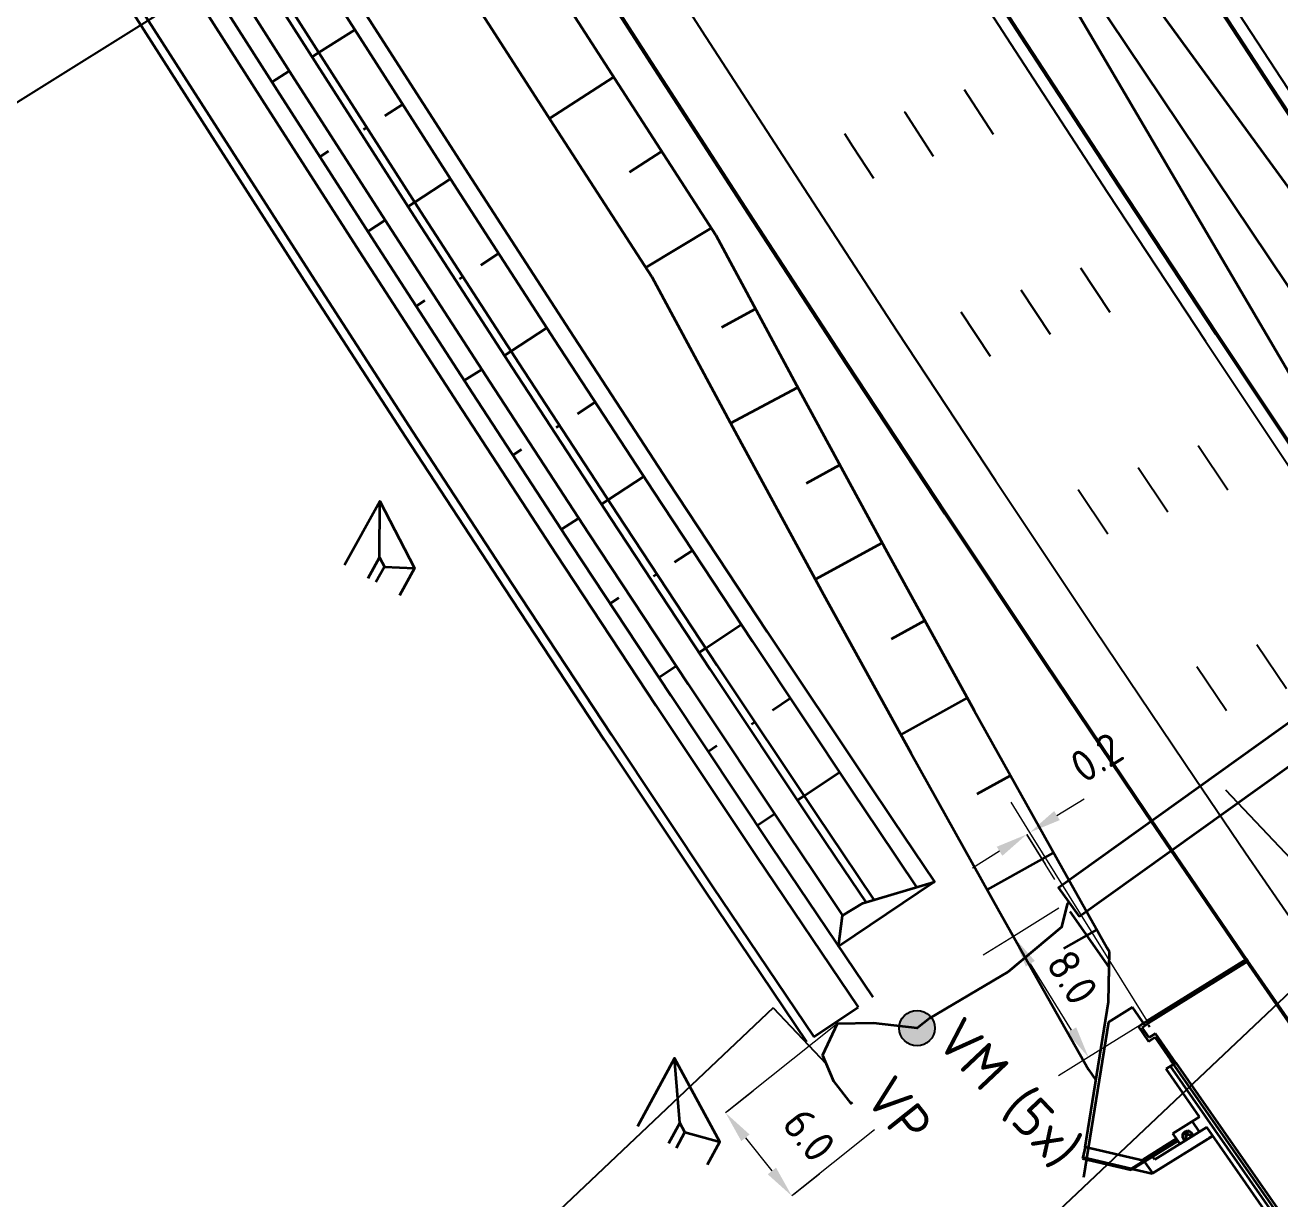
# Model space of a CAD drawing. Header units: metres. Extents: x 134219 to 139178, y 438661 to 444352.
# Drawn here: x 136728 to 136798.7, y 440927.2 to 440993.3 of the extents above; entities that cross this region are included whole.
import ezdxf
from ezdxf.enums import TextEntityAlignment as Align

# ---------------------------------------------------------------- set-up
doc = ezdxf.new("R2010")
doc.units = ezdxf.units.M
doc.linetypes.add('13strp', pattern=[4, 1, -3])
doc.linetypes.add('39strp', pattern=[12, 3, -9])
doc.layers.get('DEFPOINTS').update_dxf_attribs({"color": 193})
for name, color, linetype, lineweight in [('N-WE-KL-ET-T18', 1, 'Continuous', 18), ('N-WE-KL-ET-T25', 7, 'Continuous', 25), ('N-WE-KL-ET_HULPSTUK_MOF-S', 10, 'Continuous', 25), ('N-WE-KL-ET_LS_OV_KABEL-G', 10, 'KL-LS-OV-N', 35), ('N-WE-KL-ET_LS_OV_KABEL-M', 7, 'Continuous', 18), ('N-WE-KL-ET_LS_OV_KAST-G', 10, 'Continuous', 35), ('N-WE-KL-ET_MANTELBUIS-G', 10, 'Continuous', 35), ('N-WE-KL-MONITORING-T18', 1, 'Continuous', 25), ('Utd-geleiderail-nw', 8, 'glm a2ee v014$0$f2m40080', 35), ('Utd-ondergr-nw', 8, '13strp', 35), ('X-XX-AL-AANPIJLING-S', 7, 'Continuous', 25)]:
    doc.layers.add(name, color=color, linetype=linetype, lineweight=lineweight)
doc.layers.add('N-WE-KL-MONITORING-T25', color=2, linetype='Continuous')
doc.layers.add('Utd-weg-nw', color=8, linetype='Continuous')
doc.styles.add('ISO18', font='NLCS-ISO.ttf')
doc.styles.add('ISO25', font='NLCS-ISO.ttf')
doc.styles.add('NLCS-ISO', font='NLCS-ISO.ttf')
doc.styles.add('NLCS_18', font='NLCS-ISO.ttf', dxfattribs={"height": 1.8})
doc.linetypes.add('glm a2ee v014$0$f2m40080', pattern='A,2,-1,[160,RTW.shx,S=0.5,R=0,X=0,Y=0],-1', length=4)
doc.linetypes.add('KL-LS-OV-N', pattern='A,4,-1,[103,NLCS.SHX,S=0.75,R=0,X=0,Y=0],-1,4,-1.5,["0V",Standard,S=1,R=0,X=0,Y=-0.5],-3', length=14.5)
doc.dimstyles.new('NLCS_t18_pijl_Dimension_l3_h1', dxfattribs={"dimtxt": 1.8, "dimasz": 1.8, "dimexe": 2, "dimexo": 2, "dimgap": 0.7, "dimtad": 1, "dimdec": 1, "dimzin": 0, "dimdsep": 46, "dimtxsty": 'NLCS_18', "dimcen": 2.5, "dimdle": 2, "dimclrd": 256, "dimclre": 256, "dimclrt": 256, "dimadec": 1, "dimazin": 0, "dimtfac": 1, "dimtdec": 1, "dimtofl": 0, "dimtmove": 1, "dimatfit": 0, "dimfxl": 0, "dimtolj": 1, "dimtzin": 0, "dimlwd": 18, "dimlwe": 18, "dimarcsym": 0})

# ---------------------------------------------------------------- blocks, each defined once
blk = doc.blocks.new('SKL-ET_OV_KAST_VOEDINGSPUNT-SO')
at = {"layer": 'N-WE-KL-ET-T18', "linetype": 'ByBlock', "style": 'NLCS-ISO', "flags": 1}
for tag, p in [('OMSCHRIJVING_LEGENDA', (0, -8.431)), ('LOCATIE', (0, -12.215)), ('BPS-CODERING', (0, -16)), ('VOEDINGSPUNT', (0, -19.784)), ('GROEPSNUMMER', (0, -23.569)), ('POSITIE_X', (0, -27.353)), ('POSITIE_Y', (0, -31.138)), ('OVERIGE_OPMERKING(EN)_1', (0, -34.922)), ('OVERIGE_OPMERKING(EN)_2', (0, -38.707))]:
    blk.add_attdef(tag, p, '', height=1.8, dxfattribs=at)
at = {"layer": 'N-WE-KL-ET-T25', "linetype": 'ByBlock', "style": 'NLCS-ISO'}
for tag, p in [('KASTNAAM', (0, 5.269)), ('SOORT_KAST', (0, 0))]:
    blk.add_attdef(tag, text='', height=2.5, dxfattribs=at).set_placement(p, align=Align.MIDDLE_CENTER)
blk = doc.blocks.new('SKL-ET_HULP_MOF_VERBINDINGSMOF-SO')
at = {"ltscale": 10}
h = blk.add_hatch(color=256, dxfattribs=at)
edge = h.paths.add_edge_path()
edge.add_arc((0, 0), 1, 0, 360)
blk.add_circle((0, 0), 1)
at = {"layer": 'N-WE-KL-MONITORING-T18', "style": 'ISO18', "flags": 1}
for tag, p in [('OMSCHRIJVING_LEGENDA', (0, -8.431)), ('LOCATIE', (0, -12.215)), ('MASTNUMMER', (0, -16)), ('VAN', (0, -19.784)), ('NAAR', (0, -23.569)), ('VOEDINGSPUNT', (0, -27.353)), ('GROEPSNUMMER', (0, -31.138)), ('OVERIGE_OPMERKING(EN)_1', (0, -34.922)), ('OVERIGE_OPMERKING(EN)_2', (0, -38.707))]:
    blk.add_attdef(tag, p, '', height=1.8, dxfattribs=at)
at = {"layer": 'N-WE-KL-MONITORING-T25', "style": 'ISO25'}
blk.add_attdef('SOORT_MOF', (0, 2.715), '', height=2.25, dxfattribs=at)
blk = doc.blocks.new('*D326')
at = {"layer": 'DEFPOINTS', "color": 0, "transparency": 16777216}
for p in [(136783.731, 440941.955), (136783.731, 440941.955), (136787.96, 440935.157)]:
    blk.add_point(p, dxfattribs=at)
at = {"layer": 'N-WE-KL-ET_LS_OV_KABEL-M', "lineweight": 18, "transparency": 16777216}
for p, q in [((136783.731, 440941.955), (136782.033, 440940.899)), ((136787.96, 440935.157), (136786.262, 440934.101))]:
    blk.add_line(p, q, dxfattribs=at)
at = {"layer": 'N-WE-KL-ET_LS_OV_KABEL-M', "linetype": 'Continuous', "lineweight": 18, "transparency": 16777216}
blk.add_line((136787.009, 440936.686), (136784.682, 440940.427), dxfattribs=at)
at = {"layer": 'N-WE-KL-ET_LS_OV_KABEL-M', "transparency": 16777216}
for points in [[(136784.936, 440940.585), (136784.427, 440940.268), (136783.731, 440941.955)], [(136787.264, 440936.844), (136786.754, 440936.527), (136787.96, 440935.157)]]:
    blk.add_solid(points, dxfattribs=at)
at = {"layer": 'N-WE-KL-ET_LS_OV_KABEL-M', "transparency": 16777216, "insert": (136787.046, 440939.656), "char_height": 1.8, "attachment_point": 5, "rotation": 301.88655, "style": 'NLCS_18'}
blk.add_mtext('\\A1;8.0', dxfattribs=at)
blk = doc.blocks.new('*D343')
at = {"layer": 'DEFPOINTS', "color": 0, "transparency": 16777216}
for p in [(136767.507, 440932.027, 0.802), (136771.241, 440927.345, 0.802), (136771.241, 440927.345)]:
    blk.add_point(p, dxfattribs=at)
at = {"layer": 'N-WE-KL-ET_LS_OV_KABEL-M', "lineweight": 18, "transparency": 16777216}
for p, q in [((136767.619, 440932.116), (136769.07, 440933.274)), ((136771.353, 440927.435), (136772.805, 440928.592))]:
    blk.add_line(p, q, dxfattribs=at)
at = {"layer": 'N-WE-KL-ET_LS_OV_KABEL-M', "linetype": 'Continuous', "lineweight": 18, "transparency": 16777216}
blk.add_line((136768.629, 440930.62), (136770.119, 440928.752), dxfattribs=at)
at = {"layer": 'N-WE-KL-ET_LS_OV_KABEL-M', "transparency": 16777216}
for points in [[(136768.864, 440930.807), (136768.395, 440930.433), (136767.507, 440932.027)], [(136770.353, 440928.939), (136769.884, 440928.565), (136771.241, 440927.345)]]:
    blk.add_solid(points, dxfattribs=at)
at = {"layer": 'N-WE-KL-ET_LS_OV_KABEL-M', "transparency": 16777216, "insert": (136772.22, 440930.783), "char_height": 1.8, "attachment_point": 5, "rotation": 308.57782, "style": 'NLCS_18'}
blk.add_mtext('\\A1;6.0', dxfattribs=at)
blk = doc.blocks.new('*D431')
at = {"layer": 'DEFPOINTS', "color": 0, "transparency": 16777216}
for p in [(136784.477, 440947.711), (136784.477, 440947.711), (136784.654, 440947.821)]:
    blk.add_point(p, dxfattribs=at)
at = {"layer": 'N-WE-KL-ET_LS_OV_KABEL-M', "lineweight": 18, "transparency": 16777216}
for p, q in [((136784.654, 440947.821), (136783.598, 440949.519)), ((136784.477, 440947.711), (136785.534, 440946.013))]:
    blk.add_line(p, q, dxfattribs=at)
at = {"layer": 'N-WE-KL-ET_LS_OV_KABEL-M', "linetype": 'Continuous', "lineweight": 18, "transparency": 16777216}
for p, q in [((136786.182, 440948.772), (136787.711, 440949.723)), ((136782.949, 440946.76), (136781.42, 440945.81))]:
    blk.add_line(p, q, dxfattribs=at)
at = {"layer": 'N-WE-KL-ET_LS_OV_KABEL-M', "transparency": 16777216}
for points in [[(136786.024, 440949.027), (136786.341, 440948.517), (136784.654, 440947.821)], [(136782.79, 440947.015), (136783.107, 440946.506), (136784.477, 440947.711)]]:
    blk.add_solid(points, dxfattribs=at)
at = {"layer": 'N-WE-KL-ET_LS_OV_KABEL-M', "transparency": 16777216, "insert": (136788.415, 440952.046), "char_height": 1.8, "attachment_point": 5, "rotation": 31.88655, "style": 'NLCS_18'}
blk.add_mtext('\\A1;0.2', dxfattribs=at)

msp = doc.modelspace()

# ---------------------------------------------------------------- linework, layer by layer
at = {"layer": 'N-WE-KL-ET_LS_OV_KABEL-G', "flags": 128}
for points, elevation in [([(136550.425, 441377.573), (136563.675, 441356.287), (136574.839, 441338.113), (136576.844, 441335.975), (136578.259, 441332.733), (136608.287, 441284.226), (136610.445, 441281.876), (136611.744, 441278.787), (136643.502, 441227.549), (136645.475, 441225.363), (136646.845, 441222.285), (136675.247, 441176.769), (136677.39, 441173.629), (136679.768, 441170.141), (136681.474, 441166.401), (136711.396, 441118.201), (136713.511, 441115.733), (136715.15, 441112.248), (136746.491, 441061.876), (136748.202, 441059.706), (136749.177, 441057.502), (136754.263, 441050.279), (136759.537, 441041.916), (136763.154, 441036.002), (136764.807, 441032.902), (136781.236, 441005.942), (136782.493, 441004.558), (136783.33, 441002.739), (136787.085, 440996.671), (136804.14, 440971.209), (136806.732, 440967.686), (136811.082, 440961.208), (136810.517, 440960.848)], 1.315), ([(136786.856, 440943.889), (136786.749, 440943.788), (136786.441, 440942.482), (136783.438, 440939.97), (136779.011, 440937.357), (136778.296, 440936.8), (136775.852, 440937.085), (136773.797, 440937.044), (136772.972, 440935.277), (136773.583, 440933.809), (136774.56, 440932.558), (136774.665, 440932.618)], 0.802)]:
    msp.add_lwpolyline(points, dxfattribs=dict(at, elevation=elevation))
at = {"layer": 'N-WE-KL-ET_LS_OV_KABEL-M'}
for points in [[(136786.054, 440945.177), (136784.477, 440947.711)], [(136791.256, 440937.208), (136784.654, 440947.821)], [(136786.294, 440943.55), (136783.731, 440941.955)], [(136791.256, 440937.208), (136787.96, 440935.157)], [(136775.904, 440931.065), (136771.241, 440927.345)]]:
    msp.add_lwpolyline(points, dxfattribs=at)
at = {"layer": 'N-WE-KL-ET_LS_OV_KABEL-M', "elevation": 0.802}
msp.add_lwpolyline([(136773.797, 440937.044), (136767.507, 440932.027)], dxfattribs=at)
at = {"layer": 'N-WE-KL-ET_MANTELBUIS-G', "flags": 128}
msp.add_lwpolyline([(136787.433, 440943.083), (136811.107, 440960.027), (136809.943, 440961.653), (136786.269, 440944.709)], close=True, dxfattribs=at)
at = {"layer": 'Utd-geleiderail-nw', "linetype": 'Continuous', "flags": 128}
for points in [[(136776.157, 441015.739), (136815.671, 440961.643, 0.005867), (136836.194, 440932.219), (136869.794, 440881.088)], [(136782.896, 441001.581), (136808.842, 440957.395, 0.005836), (136829.357, 440927.966)]]:
    msp.add_lwpolyline(points, format="xyb", dxfattribs=at)
at = {"layer": 'Utd-ondergr-nw', "linetype": 'Continuous'}
for p, q in [((136776.09, 440947.985), (136778.275, 440944.742)), ((136776.09, 440947.985), (136778.275, 440944.742)), ((136776.92, 440948.543), (136779.279, 440945.041)), ((136776.92, 440948.543), (136779.279, 440945.041)), ((136774.097, 440946.647), (136775.865, 440944.024)), ((136774.097, 440946.647), (136775.865, 440944.024)), ((136773.724, 440946.396), (136775.413, 440943.889)), ((136773.724, 440946.396), (136775.413, 440943.889)), ((136772.479, 440945.559), (136774.102, 440943.151)), ((136772.479, 440945.559), (136774.102, 440943.151)), ((136776.46, 440943.141), (136776.457, 440943.145)), ((136789.119, 440940.237), (136786.927, 440943.377)), ((136776.086, 440942.89), (136776.084, 440942.894)), ((136789.086, 440938.276), (136789.134, 440941.089)), ((136789.086, 440938.276), (136789.119, 440940.237)), ((136791.256, 440937.208), (136796.853, 440940.69)), ((136796.938, 440940.567), (136791.326, 440937.076)), ((136796.853, 440940.69), (136796.938, 440940.567)), ((136787.767, 440930.098), (136789.086, 440938.276)), ((136772.489, 440936.303), (136774.972, 440937.986)), ((136790.441, 440937.979), (136789.077, 440937.13)), ((136791.155, 440936.955), (136790.441, 440937.979)), ((136789.077, 440937.13), (136787.68, 440928.391)), ((136790.916, 440936.97), (136790.774, 440936.872)), ((136790.774, 440936.872), (136791.347, 440936.052)), ((136791.119, 440937.112), (136790.916, 440936.97)), ((136790.983, 440936.835), (136791.328, 440937.075)), ((136791.384, 440936.261), (136790.983, 440936.835)), ((136791.242, 440937.198), (136791.119, 440937.112)), ((136791.328, 440937.075), (136791.242, 440937.198)), ((136791.326, 440937.076), (136791.256, 440937.208)), ((136791.413, 440936.953), (136791.316, 440936.893)), ((136791.42, 440936.943), (136791.331, 440936.888)), ((136791.347, 440936.052), (136791.691, 440936.292)), ((136791.728, 440936.501), (136791.384, 440936.261)), ((136791.691, 440936.292), (136792.755, 440934.769)), ((136792.882, 440934.848), (136791.728, 440936.501)), ((136792.329, 440934.505), (136792.881, 440934.849)), ((136794.22, 440931.795), (136792.329, 440934.505)), ((136801.172, 440922.694), (136792.573, 440935.011)), ((136800.832, 440922.836), (136792.577, 440934.66)), ((136792.881, 440934.849), (136801.136, 440923.025)), ((136792.72, 440930.862), (136794.22, 440931.796)), ((136794.622, 440931.221), (136791.688, 440929.396)), ((136794.621, 440931.222), (136793.121, 440930.287)), ((136793.266, 440930.85), (136793.391, 440930.963)), ((136793.266, 440930.85), (136793.392, 440930.962)), ((136793.391, 440930.963), (136793.548, 440931.026)), ((136793.548, 440931.026), (136793.392, 440930.456)), ((136793.392, 440930.456), (136793.548, 440931.025)), ((136793.392, 440930.962), (136793.548, 440931.025)), ((136793.548, 440931.026), (136793.749, 440930.914)), ((136793.548, 440931.025), (136793.749, 440930.914)), ((136793.795, 440931.532), (136794.195, 440930.958)), ((136798.29, 440925.967), (136794.62, 440931.223)), ((136792.972, 440930.502, 0), (136790.361, 440928.878, 0)), ((136790.372, 440928.814, 0), (136793.006, 440930.452, 0)), ((136792.921, 440930.575), (136791.032, 440929.4)), ((136791.546, 440928.602), (136794.946, 440930.716)), ((136794.663, 440930.54), (136791.576, 440928.621)), ((136793.121, 440930.287), (136792.72, 440930.862)), ((136793.266, 440930.85), (136793.864, 440930.75)), ((136793.864, 440930.75), (136793.266, 440930.85)), ((136793.277, 440930.621), (136793.266, 440930.85)), ((136793.277, 440930.62), (136793.266, 440930.85)), ((136793.392, 440930.456), (136793.277, 440930.621)), ((136793.392, 440930.456), (136793.277, 440930.62)), ((136793.749, 440930.914), (136793.864, 440930.75)), ((136793.749, 440930.914), (136793.864, 440930.75)), ((136794.946, 440930.716), (136794.748, 440930.593)), ((136787.767, 440930.098), (136787.631, 440929.514)), ((136791.083, 440929.327), (136787.767, 440930.098)), ((136791.688, 440929.396), (136791.487, 440929.683)), ((136787.631, 440929.514, 0), (136787.617, 440929.456, 0)), ((136787.617, 440929.456, 0), (136790.372, 440928.814, 0)), ((136787.631, 440929.514), (136791.546, 440928.602)), ((136790.361, 440928.878, 0), (136787.631, 440929.514, 0)), ((136790.977, 440929.366), (136790.972, 440929.353)), ((136791.576, 440928.621), (136791.032, 440929.4))]:
    msp.add_line(p, q, dxfattribs=at)
at = {"layer": 'Utd-ondergr-nw', "color": 1, "linetype": 'Continuous'}
msp.add_line((136794.171, 440930.234), (136793.699, 440929.941), dxfattribs=at)
at = {"layer": 'Utd-ondergr-nw', "linetype": 'Continuous', "flags": 128}
for points in [[(136683.879, 441095.302), (136689.154, 441086.806), (136694.429, 441078.311), (136699.703, 441069.815), (136704.153, 441062.649), (136704.978, 441061.319), (136710.259, 441052.816), (136715.551, 441044.304), (136720.858, 441035.784), (136726.184, 441027.259), (136731.531, 441018.73), (136736.903, 441010.2), (136742.303, 441001.672), (136747.736, 440993.148), (136753.204, 440984.629), (136758.711, 440976.118), (136764.261, 440967.618), (136769.856, 440959.131), (136775.5, 440950.659), (136776.92, 440948.543)], [(136683.029, 441094.774), (136688.304, 441086.279), (136693.579, 441077.783), (136698.854, 441069.288), (136703.303, 441062.121), (136704.129, 441060.792), (136709.41, 441052.289), (136714.702, 441043.776), (136720.01, 441035.255), (136725.336, 441026.728), (136730.684, 441018.198), (136736.057, 441009.667), (136741.459, 441001.136), (136746.894, 440992.609), (136752.364, 440984.087), (136757.873, 440975.573), (136763.424, 440967.069), (136769.022, 440958.578), (136774.669, 440950.102), (136776.09, 440947.985)], [(136720.196, 441094.31), (136725.471, 441085.814), (136729.92, 441078.648), (136730.746, 441077.319), (136736.022, 441068.822), (136741.304, 441060.327), (136746.594, 441051.834), (136751.895, 441043.346), (136757.212, 441034.866), (136762.548, 441026.394), (136767.905, 441017.934), (136773.288, 441009.488), (136778.7, 441001.057), (136784.143, 440992.645), (136789.622, 440984.253), (136795.139, 440975.884), (136800.698, 440967.54), (136806.302, 440959.224), (136809.122, 440955.077), (136811.954, 440950.938), (136817.657, 440942.685), (136820.588, 440938.487), (136823.415, 440934.467), (136829.227, 440926.287)], [(136720.255, 441094.347), (136725.53, 441085.851), (136729.98, 441078.685), (136730.805, 441077.355), (136736.082, 441068.859), (136741.363, 441060.364), (136746.653, 441051.871), (136751.955, 441043.383), (136757.272, 441034.903), (136762.607, 441026.432), (136767.964, 441017.972), (136773.347, 441009.526), (136778.758, 441001.095), (136784.202, 440992.683), (136789.68, 440984.292), (136795.197, 440975.923), (136800.756, 440967.579), (136806.36, 440959.263), (136809.179, 440955.116), (136812.011, 440950.978), (136817.715, 440942.725), (136820.645, 440938.528), (136823.472, 440934.507), (136829.284, 440926.328)], [(136680.608, 441093.271), (136685.883, 441084.776), (136691.158, 441076.28), (136696.433, 441067.784), (136700.882, 441060.618), (136701.708, 441059.289), (136706.989, 441050.785), (136712.282, 441042.27), (136717.592, 441033.747), (136722.92, 441025.216), (136728.271, 441016.682), (136733.647, 441008.145), (136739.054, 440999.608), (136744.493, 440991.073), (136749.968, 440982.543), (136755.483, 440974.02), (136761.041, 440965.506), (136766.646, 440957.004), (136772.301, 440948.516), (136773.724, 440946.396)], [(136680.99, 441093.508), (136686.265, 441085.013), (136691.54, 441076.517), (136696.815, 441068.022), (136701.264, 441060.856), (136702.09, 441059.526), (136707.371, 441051.022), (136712.665, 441042.508), (136717.973, 441033.985), (136723.301, 441025.455), (136728.652, 441016.921), (136734.028, 441008.385), (136739.433, 440999.849), (136744.872, 440991.316), (136750.346, 440982.787), (136755.86, 440974.265), (136761.418, 440965.753), (136767.021, 440957.253), (136772.675, 440948.767), (136774.097, 440946.647)], [(136699.357, 441093.142), (136704.632, 441084.646), (136709.907, 441076.15), (136714.356, 441068.984), (136715.182, 441067.655), (136720.461, 441059.154), (136725.749, 441050.649), (136731.049, 441042.139), (136736.365, 441033.629), (136741.7, 441025.119), (136747.058, 441016.613), (136752.441, 441008.112), (136757.854, 440999.618), (136763.3, 440991.134), (136768.782, 440982.662), (136774.303, 440974.205), (136779.867, 440965.765), (136785.478, 440957.344), (136791.137, 440948.944), (136793.987, 440944.754), (136796.85, 440940.57), (136802.619, 440932.222), (136805.584, 440927.974), (136808.446, 440923.905)], [(136699.416, 441093.179), (136704.691, 441084.683), (136709.966, 441076.187), (136714.416, 441069.021), (136715.241, 441067.692), (136720.52, 441059.191), (136725.808, 441050.686), (136731.108, 441042.176), (136736.424, 441033.666), (136741.759, 441025.157), (136747.117, 441016.65), (136752.5, 441008.149), (136757.913, 440999.656), (136763.359, 440991.172), (136768.84, 440982.7), (136774.362, 440974.243), (136779.926, 440965.803), (136785.536, 440957.383), (136791.195, 440948.984), (136794.045, 440944.793), (136796.908, 440940.609), (136802.676, 440932.262), (136805.642, 440928.015), (136808.503, 440923.945)], [(136679.334, 441092.48), (136684.608, 441083.984), (136689.883, 441075.489), (136695.158, 441066.993), (136699.608, 441059.827), (136700.433, 441058.497), (136705.715, 441049.993), (136711.009, 441041.478), (136716.319, 441032.953), (136721.648, 441024.421), (136727.001, 441015.884), (136732.379, 441007.344), (136737.787, 440998.804), (136743.229, 440990.265), (136748.707, 440981.731), (136754.225, 440973.203), (136759.787, 440964.683), (136765.396, 440956.176), (136771.055, 440947.681), (136772.479, 440945.559)], [(136678.34, 441091.863), (136683.615, 441083.367), (136688.889, 441074.872), (136694.164, 441066.376), (136698.614, 441059.21), (136699.439, 441057.88), (136704.721, 441049.376), (136710.016, 441040.86), (136715.326, 441032.334), (136720.656, 441023.8), (136726.01, 441015.261), (136731.39, 441006.719), (136736.8, 440998.176), (136742.243, 440989.635), (136747.724, 440981.097), (136753.244, 440972.565), (136758.809, 440964.042), (136764.421, 440955.529), (136770.083, 440947.03), (136775.799, 440938.547)], [(136697.505, 441091.992), (136702.78, 441083.496), (136708.055, 441075.001), (136712.504, 441067.834), (136713.33, 441066.505), (136718.609, 441058.004), (136723.898, 441049.497), (136729.199, 441040.986), (136734.517, 441032.473), (136739.854, 441023.96), (136745.214, 441015.449), (136750.601, 441006.943), (136756.018, 440998.443), (136761.467, 440989.953), (136766.954, 440981.474), (136771.761, 440972.538), (136776.616, 440963.61), (136781.523, 440954.694), (136786.486, 440945.791), (136788.989, 440941.344), (136789.134, 440941.089)], [(136677.49, 441091.335), (136682.765, 441082.84), (136688.04, 441074.344), (136693.315, 441065.848), (136697.764, 441058.682), (136698.59, 441057.353), (136703.872, 441048.848), (136709.166, 441040.331), (136714.478, 441031.804), (136719.809, 441023.27), (136725.163, 441014.729), (136730.544, 441006.185), (136735.956, 440997.64), (136741.401, 440989.096), (136746.883, 440980.555), (136752.406, 440972.02), (136757.973, 440963.493), (136763.587, 440954.977), (136769.252, 440946.474), (136774.972, 440937.986)], [(136734.162, 441091.21), (136738.611, 441084.044), (136739.437, 441082.715), (136744.712, 441074.221), (136749.99, 441065.731), (136755.274, 441057.248), (136760.568, 441048.773), (136765.875, 441040.308), (136771.198, 441031.856), (136776.541, 441023.419), (136781.907, 441014.999), (136787.299, 441006.599), (136792.721, 440998.219), (136798.176, 440989.864), (136803.667, 440981.535), (136809.197, 440973.234), (136814.769, 440964.964), (136820.388, 440956.728), (136826.055, 440948.527), (136828.966, 440944.358), (136831.773, 440940.365), (136837.546, 440932.241)], [(136734.221, 441091.247), (136738.671, 441084.081), (136739.496, 441082.752), (136744.771, 441074.258), (136750.049, 441065.768), (136755.333, 441057.285), (136760.627, 441048.81), (136765.934, 441040.345), (136771.257, 441031.894), (136776.6, 441023.457), (136781.966, 441015.037), (136787.358, 441006.637), (136792.779, 440998.258), (136798.234, 440989.902), (136803.725, 440981.573), (136809.255, 440973.273), (136814.827, 440965.003), (136820.445, 440956.767), (136826.112, 440948.567), (136829.023, 440944.398), (136831.831, 440940.405), (136837.603, 440932.282)], [(136674.517, 441089.489), (136679.792, 441080.993), (136685.066, 441072.498), (136690.341, 441064.002), (136694.791, 441056.836), (136695.616, 441055.506), (136700.899, 441047.001), (136706.195, 441038.482), (136711.508, 441029.952), (136716.842, 441021.413), (136722.2, 441012.867), (136727.585, 441004.317), (136733.001, 440995.764), (136738.452, 440987.211), (136743.941, 440978.66), (136749.471, 440970.113), (136755.046, 440961.574), (136760.669, 440953.044), (136766.344, 440944.526), (136772.075, 440936.022)], [(136674.941, 441089.753), (136680.216, 441081.257), (136685.491, 441072.762), (136690.766, 441064.266), (136695.216, 441057.1), (136696.041, 441055.77), (136701.323, 441047.265), (136706.619, 441038.746), (136711.932, 441030.217), (136717.266, 441021.678), (136722.623, 441013.133), (136728.008, 441004.584), (136733.423, 440996.032), (136738.873, 440987.48), (136744.361, 440978.93), (136749.89, 440970.386), (136755.464, 440961.848), (136761.086, 440953.32), (136766.76, 440944.804), (136772.489, 440936.303)], [(136693.852, 441089.723), (136699.127, 441081.228), (136704.402, 441072.732), (136708.851, 441065.566), (136709.677, 441064.237), (136714.957, 441055.735), (136720.247, 441047.225), (136725.551, 441038.71), (136730.872, 441030.192), (136736.213, 441021.672), (136741.579, 441013.153), (136746.971, 441004.637), (136752.395, 440996.127), (136757.853, 440987.624), (136763.348, 440979.131), (136768.166, 440970.179), (136773.032, 440961.235), (136777.951, 440952.301), (136782.926, 440943.378), (136785.437, 440938.921), (136787.963, 440934.469)], [(136744.594, 440991.752), (136746.616, 440993.045)], [(136744.215, 440991.51), (136744.594, 440991.752)], [(136742.937, 440990.723), (136741.951, 440990.093)], [(136757.582, 440988.047), (136761.196, 440990.375)], [(136748.303, 440988.191), (136749.313, 440988.839)], [(136747.104, 440987.422), (136747.293, 440987.543)], [(136745.144, 440986.199), (136744.652, 440985.883)], [(136762.099, 440985.019), (136763.902, 440986.191)], [(136749.994, 440983.336), (136752.012, 440984.635)], [(136749.616, 440983.092), (136749.994, 440983.336)], [(136748.337, 440982.307), (136747.354, 440981.673)], [(136763.012, 440979.651), (136766.699, 440981.868)], [(136753.716, 440979.788), (136754.724, 440980.44)], [(136752.519, 440979.014), (136752.708, 440979.137)], [(136750.56, 440977.79), (136750.069, 440977.472)], [(136767.308, 440976.294), (136769.191, 440977.315)], [(136755.425, 440974.939), (136757.437, 440976.246)], [(136755.047, 440974.694), (136755.425, 440974.939)], [(136753.768, 440973.91), (136752.787, 440973.273)], [(136767.794, 440970.871), (136771.568, 440972.897)], [(136759.16, 440971.406), (136760.165, 440972.061)], [(136757.967, 440970.627), (136758.155, 440970.75)], [(136756.008, 440969.402), (136755.518, 440969.082)], [(136772.062, 440967.5), (136773.945, 440968.523)], [(136760.889, 440966.563), (136762.896, 440967.879)], [(136760.512, 440966.317), (136760.889, 440966.563)], [(136759.232, 440965.535), (136758.253, 440964.893)], [(136764.639, 440963.047), (136765.641, 440963.707)], [(136772.57, 440962.085), (136776.328, 440964.14)], [(136763.449, 440962.263), (136763.637, 440962.387)], [(136761.491, 440961.036), (136761.003, 440960.714)], [(136766.389, 440958.212), (136768.39, 440959.537)], [(136776.854, 440958.735), (136778.731, 440959.767)], [(136766.014, 440957.964), (136766.389, 440958.212)], [(136764.732, 440957.183), (136763.756, 440956.537)], [(136770.156, 440954.713), (136771.155, 440955.377)], [(136777.388, 440953.322), (136781.137, 440955.396)], [(136768.969, 440953.923), (136769.157, 440954.048)], [(136767.012, 440952.695), (136766.525, 440952.371)], [(136771.929, 440949.887), (136773.924, 440951.221)], [(136781.69, 440949.995), (136783.562, 440951.037)], [(136771.555, 440949.637), (136771.929, 440949.887)], [(136770.271, 440948.858), (136769.299, 440948.207)], [(136782.253, 440944.586), (136785.99, 440946.68)], [(136786.568, 440941.279), (136788.434, 440942.331)], [(136787.963, 440934.469), (136788.376, 440933.871)]]:
    msp.add_lwpolyline(points, dxfattribs=at)
at = {"layer": 'Utd-ondergr-nw', "linetype": 'Continuous'}
for points in [[(136746.036, 440962.891), (136748.022, 440966.479), (136749.985, 440962.707), (136749.136, 440961.174)], [(136748.011, 440963.319), (136748.022, 440966.479)], [(136747.366, 440962.154), (136748.011, 440963.319), (136748.288, 440962.787), (136747.804, 440961.912)], [(136748.288, 440962.787), (136749.985, 440962.707)], [(136766.486, 440929.11), (136767.181, 440930.388), (136764.639, 440935.097), (136762.547, 440931.253)], [(136764.93, 440931.466), (136764.639, 440935.097)], [(136764.736, 440930.062), (136765.214, 440930.941), (136764.93, 440931.466), (136764.297, 440930.301)], [(136765.214, 440930.941), (136767.181, 440930.388)]]:
    msp.add_lwpolyline(points, dxfattribs=at)
at = {"layer": 'Utd-ondergr-nw', "linetype": 'Continuous', "flags": 128}
msp.add_lwpolyline([(136773.877, 440941.401), (136774.098, 440943.149), (136775.252, 440943.841), (136779.279, 440945.041)], close=True, dxfattribs=at)
msp.add_lwpolyline([(136773.877, 440941.401), (136774.098, 440943.149), (136775.252, 440943.841), (136779.279, 440945.041)], close=True, dxfattribs=at)
at = {"layer": 'Utd-weg-nw', "linetype": '39strp', "flags": 128}
for points in [[(136109.368, 442069.932), (136109.925, 442069.034), (136115.2, 442060.539), (136120.475, 442052.043), (136125.75, 442043.548), (136131.025, 442035.052), (136136.3, 442026.556), (136141.575, 442018.061), (136146.85, 442009.565), (136152.125, 442001.07), (136157.399, 441992.574), (136162.674, 441984.078), (136167.949, 441975.583), (136173.224, 441967.087), (136178.499, 441958.592), (136183.774, 441950.096), (136189.049, 441941.601), (136194.324, 441933.105), (136199.599, 441924.609), (136204.874, 441916.114), (136210.149, 441907.618), (136215.424, 441899.123), (136220.699, 441890.627), (136225.974, 441882.131), (136231.249, 441873.636), (136236.524, 441865.14), (136241.798, 441856.645), (136247.073, 441848.149), (136252.348, 441839.653), (136257.623, 441831.158), (136262.898, 441822.662), (136268.173, 441814.167), (136273.448, 441805.671), (136278.723, 441797.176), (136283.998, 441788.68), (136289.273, 441780.184), (136294.548, 441771.689), (136299.823, 441763.193), (136305.098, 441754.698), (136310.373, 441746.202), (136315.648, 441737.706), (136320.922, 441729.211), (136326.197, 441720.715), (136331.472, 441712.22), (136336.747, 441703.724), (136342.022, 441695.228), (136347.297, 441686.733), (136352.572, 441678.237), (136357.847, 441669.742), (136363.122, 441661.246), (136368.397, 441652.75), (136373.672, 441644.255), (136378.947, 441635.759), (136384.222, 441627.264), (136389.497, 441618.768), (136394.772, 441610.273), (136400.046, 441601.777), (136405.321, 441593.281), (136410.596, 441584.786), (136415.871, 441576.29), (136421.146, 441567.795), (136426.421, 441559.299), (136431.696, 441550.803), (136436.971, 441542.308), (136442.246, 441533.812), (136447.521, 441525.317), (136452.796, 441516.821), (136458.071, 441508.325), (136463.346, 441499.83), (136468.621, 441491.334), (136473.896, 441482.839), (136479.171, 441474.343), (136484.445, 441465.847), (136489.72, 441457.352), (136494.995, 441448.856), (136500.27, 441440.361), (136505.545, 441431.865), (136510.82, 441423.37), (136516.095, 441414.874), (136521.37, 441406.378), (136526.645, 441397.883), (136531.92, 441389.387), (136537.195, 441380.892), (136542.47, 441372.396), (136547.745, 441363.9), (136553.02, 441355.405), (136558.295, 441346.909), (136563.569, 441338.414), (136568.844, 441329.918), (136574.119, 441321.422), (136579.394, 441312.927), (136584.669, 441304.431), (136589.944, 441295.936), (136595.219, 441287.44), (136600.494, 441278.944), (136605.769, 441270.449), (136611.044, 441261.953), (136616.319, 441253.458), (136621.594, 441244.962), (136626.869, 441236.467), (136632.144, 441227.971), (136637.419, 441219.475), (136642.694, 441210.98), (136647.968, 441202.484), (136653.243, 441193.989), (136658.518, 441185.493), (136663.793, 441176.997), (136669.068, 441168.502), (136674.343, 441160.006), (136679.618, 441151.511), (136684.893, 441143.015), (136690.168, 441134.519), (136695.443, 441126.024), (136700.718, 441117.528), (136705.993, 441109.033), (136711.268, 441100.537), (136716.543, 441092.041), (136721.818, 441083.546), (136726.267, 441076.38), (136727.093, 441075.05), (136732.37, 441066.553), (136737.653, 441058.055), (136742.945, 441049.559), (136748.25, 441041.066), (136753.571, 441032.578), (136758.912, 441024.098), (136764.276, 441015.629), (136769.666, 441007.171), (136775.085, 440998.728), (136780.537, 440990.302), (136786.026, 440981.895), (136791.554, 440973.509), (136797.125, 440965.147), (136802.742, 440956.811), (136805.569, 440952.654), (136808.409, 440948.504), (136814.127, 440940.229), (136817.066, 440936.02), (136819.901, 440931.988), (136825.73, 440923.785), (136831.614, 440915.621), (136837.552, 440907.497), (136843.543, 440899.412), (136849.589, 440891.367), (136855.688, 440883.363), (136861.84, 440875.4), (136868.045, 440867.478), (136874.303, 440859.598), (136880.614, 440851.759), (136886.976, 440843.963), (136893.39, 440836.209), (136899.856, 440828.498), (136906.373, 440820.831), (136912.941, 440813.207), (136919.56, 440805.627), (136926.229, 440798.091), (136932.948, 440790.6), (136939.717, 440783.154), (136941.326, 440781.399), (136946.535, 440775.754), (136953.397, 440768.4), (136960.3, 440761.089), (136967.241, 440753.82), (136974.217, 440746.59), (136981.224, 440739.396), (136988.26, 440732.235), (136995.322, 440725.104), (137002.407, 440718.002), (137009.511, 440710.924), (137016.632, 440703.869), (137023.767, 440696.834), (137030.913, 440689.815), (137038.068, 440682.81), (137045.227, 440675.815), (137046.66, 440674.418), (137052.39, 440668.829), (137058.859, 440662.524), (137059.552, 440661.848), (137066.714, 440654.869), (137073.875, 440647.889), (137081.037, 440640.91), (137088.198, 440633.93), (137095.359, 440626.951), (137100.373, 440622.065), (137102.521, 440619.971), (137109.682, 440612.992), (137116.844, 440606.012), (137124.005, 440599.033), (137131.167, 440592.053), (137138.328, 440585.074), (137145.49, 440578.094), (137152.651, 440571.115), (137159.813, 440564.135), (137166.974, 440557.156), (137174.136, 440550.177), (137181.297, 440543.197), (137188.459, 440536.218), (137195.62, 440529.238), (137202.782, 440522.259), (137209.943, 440515.279), (137217.105, 440508.3), (137224.266, 440501.32), (137231.428, 440494.341), (137238.589, 440487.361), (137245.751, 440480.382), (137252.912, 440473.402), (137260.074, 440466.423), (137267.235, 440459.443), (137274.396, 440452.464), (137281.558, 440445.484), (137288.719, 440438.505), (137295.881, 440431.525), (137303.042, 440424.546), (137310.204, 440417.566), (137317.365, 440410.587), (137324.527, 440403.607), (137331.688, 440396.628), (137338.85, 440389.648), (137340.475, 440388.064), (137346.011, 440382.669), (137353.173, 440375.689), (137360.334, 440368.71), (137367.496, 440361.73), (137374.657, 440354.751), (137381.819, 440347.771), (137388.98, 440340.792), (137396.142, 440333.812), (137403.303, 440326.833), (137410.465, 440319.854), (137417.626, 440312.874), (137424.788, 440305.895), (137431.949, 440298.915), (137439.111, 440291.936), (137446.272, 440284.956), (137453.433, 440277.977), (137460.595, 440270.997), (137467.756, 440264.018), (137474.918, 440257.038), (137482.079, 440250.059), (137489.241, 440243.079), (137496.402, 440236.1), (137503.564, 440229.12), (137510.725, 440222.141), (137517.887, 440215.161), (137525.048, 440208.182), (137532.21, 440201.202), (137539.371, 440194.223), (137546.533, 440187.243), (137550.758, 440183.125), (137553.694, 440180.264), (137560.856, 440173.284), (137568.017, 440166.305), (137575.179, 440159.325), (137582.34, 440152.346), (137589.502, 440145.366), (137596.663, 440138.387), (137603.825, 440131.407), (137610.986, 440124.428), (137618.148, 440117.448), (137625.309, 440110.469), (137632.47, 440103.49), (137639.632, 440096.51), (137646.793, 440089.531), (137653.955, 440082.551), (137661.116, 440075.572), (137668.278, 440068.592), (137675.439, 440061.613), (137682.601, 440054.633), (137689.762, 440047.654), (137696.924, 440040.674), (137697.497, 440040.116), (137704.085, 440033.695), (137711.247, 440026.715), (137718.408, 440019.736), (137725.57, 440012.756), (137732.731, 440005.777), (137739.893, 439998.797), (137747.054, 439991.818), (137754.216, 439984.838), (137761.377, 439977.859), (137768.539, 439970.879), (137775.7, 439963.9), (137782.862, 439956.92), (137790.023, 439949.941), (137797.185, 439942.961), (137804.346, 439935.982), (137811.507, 439929.002), (137818.669, 439922.023), (137825.83, 439915.043), (137832.992, 439908.064), (137840.153, 439901.084), (137847.315, 439894.105), (137854.476, 439887.125), (137861.638, 439880.146), (137868.799, 439873.167), (137875.961, 439866.187)], [(136106.01, 442068.704), (136106.952, 442067.188), (136112.227, 442058.693), (136117.501, 442050.197), (136122.776, 442041.701), (136128.051, 442033.206), (136133.326, 442024.71), (136138.601, 442016.215), (136143.876, 442007.719), (136149.151, 441999.223), (136154.426, 441990.728), (136159.701, 441982.232), (136164.976, 441973.737), (136170.251, 441965.241), (136175.526, 441956.745), (136180.801, 441948.25), (136186.076, 441939.754), (136191.351, 441931.259), (136196.625, 441922.763), (136201.9, 441914.268), (136207.175, 441905.772), (136212.45, 441897.276), (136217.725, 441888.781), (136223, 441880.285), (136228.275, 441871.79), (136233.55, 441863.294), (136238.825, 441854.798), (136244.1, 441846.303), (136249.375, 441837.807), (136254.65, 441829.312), (136259.925, 441820.816), (136265.2, 441812.32), (136270.475, 441803.825), (136275.75, 441795.329), (136281.024, 441786.834), (136286.299, 441778.338), (136291.574, 441769.843), (136296.849, 441761.347), (136302.124, 441752.851), (136307.399, 441744.356), (136312.674, 441735.86), (136317.949, 441727.365), (136323.224, 441718.869), (136328.499, 441710.373), (136333.774, 441701.878), (136339.049, 441693.382), (136344.324, 441684.887), (136349.599, 441676.391), (136354.874, 441667.895), (136360.148, 441659.4), (136365.423, 441650.904), (136370.698, 441642.409), (136375.973, 441633.913), (136381.248, 441625.417), (136386.523, 441616.922), (136391.798, 441608.426), (136397.073, 441599.931), (136402.348, 441591.435), (136407.623, 441582.94), (136412.898, 441574.444), (136418.173, 441565.948), (136423.448, 441557.453), (136428.723, 441548.957), (136433.998, 441540.462), (136439.273, 441531.966), (136444.547, 441523.47), (136449.822, 441514.975), (136455.097, 441506.479), (136460.372, 441497.984), (136465.647, 441489.488), (136470.922, 441480.992), (136476.197, 441472.497), (136481.472, 441464.001), (136486.747, 441455.506), (136492.022, 441447.01), (136497.297, 441438.514), (136502.572, 441430.019), (136507.847, 441421.523), (136513.122, 441413.028), (136518.397, 441404.532), (136523.671, 441396.037), (136528.946, 441387.541), (136534.221, 441379.045), (136539.496, 441370.55), (136544.771, 441362.054), (136550.046, 441353.559), (136555.321, 441345.063), (136560.596, 441336.567), (136565.871, 441328.072), (136571.146, 441319.576), (136576.421, 441311.081), (136581.696, 441302.585), (136586.971, 441294.089), (136592.246, 441285.594), (136597.521, 441277.098), (136602.796, 441268.603), (136608.07, 441260.107), (136613.345, 441251.611), (136618.62, 441243.116), (136623.895, 441234.62), (136629.17, 441226.125), (136634.445, 441217.629), (136639.72, 441209.134), (136644.995, 441200.638), (136650.27, 441192.142), (136655.545, 441183.647), (136660.82, 441175.151), (136666.095, 441166.656), (136671.37, 441158.16), (136676.645, 441149.664), (136681.92, 441141.169), (136687.194, 441132.673), (136692.469, 441124.178), (136697.744, 441115.682), (136703.019, 441107.186), (136708.294, 441098.691), (136713.569, 441090.195), (136718.844, 441081.7), (136723.294, 441074.533), (136724.119, 441073.204), (136729.397, 441064.706), (136734.681, 441056.206), (136739.975, 441047.706), (136745.283, 441039.209), (136750.608, 441030.716), (136755.953, 441022.23), (136761.321, 441013.752), (136766.717, 441005.286), (136772.143, 440996.832), (136777.603, 440988.395), (136783.1, 440979.975), (136788.637, 440971.576), (136794.218, 440963.199), (136799.845, 440954.847), (136802.678, 440950.682), (136805.523, 440946.524), (136811.254, 440938.23), (136814.2, 440934.011), (136817.042, 440929.97), (136822.884, 440921.748), (136828.781, 440913.565), (136834.733, 440905.422), (136840.738, 440897.319), (136846.798, 440889.255), (136852.911, 440881.233), (136859.078, 440873.251), (136865.297, 440865.311), (136871.57, 440857.412), (136877.895, 440849.555), (136884.272, 440841.741), (136890.701, 440833.969), (136897.182, 440826.24), (136903.714, 440818.555), (136910.297, 440810.913), (136916.931, 440803.316), (136923.616, 440795.763), (136930.351, 440788.254), (136937.135, 440780.791), (136938.747, 440779.032), (136943.969, 440773.374), (136950.845, 440766.004), (136957.762, 440758.679), (136964.716, 440751.397), (136971.704, 440744.154), (136978.723, 440736.948), (136985.769, 440729.777), (136992.84, 440722.637), (136999.933, 440715.526), (137007.044, 440708.441), (137014.172, 440701.38), (137021.312, 440694.339), (137028.463, 440687.316), (137035.621, 440680.307), (137042.783, 440673.311), (137044.215, 440671.913), (137049.947, 440666.323), (137056.416, 440660.017), (137057.109, 440659.342), (137064.271, 440652.362), (137071.432, 440645.383), (137078.594, 440638.403), (137085.755, 440631.424), (137092.917, 440624.444), (137097.93, 440619.559), (137100.078, 440617.465), (137107.24, 440610.485), (137114.401, 440603.506), (137121.563, 440596.526), (137128.724, 440589.547), (137135.886, 440582.567), (137143.047, 440575.588), (137150.209, 440568.608), (137157.37, 440561.629), (137164.531, 440554.649), (137171.693, 440547.67), (137178.854, 440540.691), (137186.016, 440533.711), (137193.177, 440526.732), (137200.339, 440519.752), (137207.5, 440512.773), (137214.662, 440505.793), (137221.823, 440498.814), (137228.985, 440491.834), (137236.146, 440484.855), (137243.308, 440477.875), (137250.469, 440470.896), (137257.631, 440463.916), (137264.792, 440456.937), (137271.954, 440449.957), (137279.115, 440442.978), (137286.277, 440435.998), (137293.438, 440429.019), (137300.6, 440422.039), (137307.761, 440415.06), (137314.923, 440408.08), (137322.084, 440401.101), (137329.246, 440394.121), (137336.407, 440387.142), (137338.033, 440385.558), (137343.568, 440380.162), (137350.73, 440373.183), (137357.891, 440366.203), (137365.053, 440359.224), (137372.214, 440352.244), (137379.376, 440345.265), (137386.537, 440338.285), (137393.699, 440331.306), (137400.86, 440324.326), (137408.022, 440317.347), (137415.183, 440310.368), (137422.345, 440303.388), (137429.506, 440296.409), (137436.668, 440289.429), (137443.829, 440282.45), (137450.991, 440275.47), (137458.152, 440268.491), (137465.314, 440261.511), (137472.475, 440254.532), (137479.637, 440247.552), (137486.798, 440240.573), (137493.96, 440233.593), (137501.121, 440226.614), (137508.283, 440219.634), (137515.444, 440212.655), (137522.605, 440205.675), (137529.767, 440198.696), (137536.928, 440191.716), (137544.09, 440184.737), (137548.315, 440180.619), (137551.251, 440177.757), (137558.413, 440170.778), (137565.574, 440163.798), (137572.736, 440156.819), (137579.897, 440149.839), (137587.059, 440142.86), (137594.22, 440135.88), (137601.382, 440128.901), (137608.543, 440121.921), (137615.705, 440114.942), (137622.866, 440107.962), (137630.028, 440100.983), (137637.189, 440094.004), (137644.351, 440087.024), (137651.512, 440080.045), (137658.674, 440073.065), (137665.835, 440066.086), (137672.997, 440059.106), (137680.158, 440052.127), (137687.32, 440045.147), (137694.481, 440038.168), (137695.054, 440037.609), (137701.642, 440031.188), (137708.804, 440024.209), (137715.965, 440017.229), (137723.127, 440010.25), (137730.288, 440003.27), (137737.45, 439996.291), (137744.611, 439989.311), (137751.773, 439982.332), (137758.934, 439975.352), (137766.096, 439968.373), (137773.257, 439961.393), (137780.419, 439954.414), (137787.58, 439947.434), (137794.742, 439940.455), (137801.903, 439933.475), (137809.065, 439926.496), (137816.226, 439919.516), (137823.388, 439912.537), (137830.549, 439905.557), (137837.711, 439898.578), (137844.872, 439891.598), (137852.034, 439884.619), (137859.195, 439877.639), (137866.357, 439870.66), (137873.518, 439863.681)], [(136102.653, 442067.476), (136103.978, 442065.342), (136109.253, 442056.846), (136114.528, 442048.351), (136119.803, 442039.855), (136125.078, 442031.36), (136130.353, 442022.864), (136135.628, 442014.368), (136140.903, 442005.873), (136146.178, 441997.377), (136151.453, 441988.882), (136156.727, 441980.386), (136162.002, 441971.89), (136167.277, 441963.395), (136172.552, 441954.899), (136177.827, 441946.404), (136183.102, 441937.908), (136188.377, 441929.412), (136193.652, 441920.917), (136198.927, 441912.421), (136204.202, 441903.926), (136209.477, 441895.43), (136214.752, 441886.935), (136220.027, 441878.439), (136225.302, 441869.943), (136230.577, 441861.448), (136235.852, 441852.952), (136241.126, 441844.457), (136246.401, 441835.961), (136251.676, 441827.465), (136256.951, 441818.97), (136262.226, 441810.474), (136267.501, 441801.979), (136272.776, 441793.483), (136278.051, 441784.987), (136283.326, 441776.492), (136288.601, 441767.996), (136293.876, 441759.501), (136299.151, 441751.005), (136304.426, 441742.51), (136309.701, 441734.014), (136314.976, 441725.518), (136320.25, 441717.023), (136325.525, 441708.527), (136330.8, 441700.032), (136336.075, 441691.536), (136341.35, 441683.04), (136346.625, 441674.545), (136351.9, 441666.049), (136357.175, 441657.554), (136362.45, 441649.058), (136367.725, 441640.562), (136373, 441632.067), (136378.275, 441623.571), (136383.55, 441615.076), (136388.825, 441606.58), (136394.1, 441598.084), (136399.375, 441589.589), (136404.649, 441581.093), (136409.924, 441572.598), (136415.199, 441564.102), (136420.474, 441555.607), (136425.749, 441547.111), (136431.024, 441538.615), (136436.299, 441530.12), (136441.574, 441521.624), (136446.849, 441513.129), (136452.124, 441504.633), (136457.399, 441496.137), (136462.674, 441487.642), (136467.949, 441479.146), (136473.224, 441470.651), (136478.499, 441462.155), (136483.773, 441453.659), (136489.048, 441445.164), (136494.323, 441436.668), (136499.598, 441428.173), (136504.873, 441419.677), (136510.148, 441411.181), (136515.423, 441402.686), (136520.698, 441394.19), (136525.973, 441385.695), (136531.248, 441377.199), (136536.523, 441368.704), (136541.798, 441360.208), (136547.073, 441351.712), (136552.348, 441343.217), (136557.623, 441334.721), (136562.898, 441326.226), (136568.172, 441317.73), (136573.447, 441309.234), (136578.722, 441300.739), (136583.997, 441292.243), (136589.272, 441283.748), (136594.547, 441275.252), (136599.822, 441266.756), (136605.097, 441258.261), (136610.372, 441249.765), (136615.647, 441241.27), (136620.922, 441232.774), (136626.197, 441224.278), (136631.472, 441215.783), (136636.747, 441207.287), (136642.022, 441198.792), (136647.296, 441190.296), (136652.571, 441181.801), (136657.846, 441173.305), (136663.121, 441164.809), (136668.396, 441156.314), (136673.671, 441147.818), (136678.946, 441139.323), (136684.221, 441130.827), (136689.496, 441122.331), (136694.771, 441113.836), (136700.046, 441105.34), (136705.321, 441096.845), (136710.596, 441088.349), (136715.871, 441079.853), (136720.32, 441072.687), (136721.146, 441071.358), (136726.424, 441062.859), (136731.709, 441054.357), (136737.005, 441045.854), (136742.316, 441037.353), (136747.644, 441028.854), (136752.993, 441020.361), (136758.367, 441011.876), (136763.768, 441003.4), (136769.201, 440994.937), (136774.668, 440986.488), (136780.173, 440978.055), (136785.719, 440969.642), (136791.31, 440961.251), (136796.948, 440952.883), (136799.787, 440948.709), (136802.638, 440944.543), (136808.381, 440936.231), (136811.334, 440932.003), (136814.182, 440927.952), (136820.038, 440919.711), (136825.948, 440911.51), (136831.914, 440903.347), (136837.933, 440895.225), (136844.007, 440887.143), (136850.134, 440879.102), (136856.315, 440871.102), (136862.549, 440863.143), (136868.836, 440855.226), (136875.176, 440847.351), (136881.568, 440839.519), (136888.012, 440831.729), (136894.507, 440823.983), (136901.055, 440816.279), (136907.653, 440808.62), (136914.303, 440801.005), (136921.003, 440793.434), (136927.753, 440785.909), (136934.554, 440778.428), (136936.169, 440776.665), (136941.402, 440770.994), (136948.293, 440763.609), (136955.224, 440756.269), (136962.191, 440748.973), (136969.191, 440741.718), (136976.221, 440734.5), (136983.277, 440727.319), (136990.358, 440720.169), (136997.459, 440713.05), (137004.578, 440705.958), (137011.712, 440698.89), (137018.857, 440691.844), (137026.012, 440684.817), (137033.174, 440677.805), (137040.338, 440670.806), (137041.771, 440669.408), (137047.503, 440663.817), (137053.973, 440657.511), (137054.666, 440656.835), (137061.828, 440649.856), (137068.989, 440642.876), (137076.151, 440635.897), (137083.312, 440628.917), (137090.474, 440621.938), (137095.487, 440617.052), (137097.635, 440614.958), (137104.797, 440607.979), (137111.958, 440600.999), (137119.12, 440594.02), (137126.281, 440587.04), (137133.443, 440580.061), (137140.604, 440573.081), (137147.766, 440566.102), (137154.927, 440559.122), (137162.089, 440552.143), (137169.25, 440545.163), (137176.412, 440538.184), (137183.573, 440531.205), (137190.735, 440524.225), (137197.896, 440517.246), (137205.058, 440510.266), (137212.219, 440503.287), (137219.38, 440496.307), (137226.542, 440489.328), (137233.703, 440482.348), (137240.865, 440475.369), (137248.026, 440468.389), (137255.188, 440461.41), (137262.349, 440454.43), (137269.511, 440447.451), (137276.672, 440440.471), (137283.834, 440433.492), (137290.995, 440426.512), (137298.157, 440419.533), (137305.318, 440412.553), (137312.48, 440405.574), (137319.641, 440398.594), (137326.803, 440391.615), (137333.964, 440384.635), (137335.59, 440383.051), (137341.126, 440377.656), (137348.287, 440370.676), (137355.449, 440363.697), (137362.61, 440356.717), (137369.772, 440349.738), (137376.933, 440342.758), (137384.095, 440335.779), (137391.256, 440328.799), (137398.417, 440321.82), (137405.579, 440314.84), (137412.74, 440307.861), (137419.902, 440300.882), (137427.063, 440293.902), (137434.225, 440286.923), (137441.386, 440279.943), (137448.548, 440272.964), (137455.709, 440265.984), (137462.871, 440259.005), (137470.032, 440252.025), (137477.194, 440245.046), (137484.355, 440238.066), (137491.517, 440231.087), (137498.678, 440224.107), (137505.84, 440217.128), (137513.001, 440210.148), (137520.163, 440203.169), (137527.324, 440196.189), (137534.486, 440189.21), (137541.647, 440182.23), (137545.872, 440178.112), (137548.809, 440175.251), (137555.97, 440168.271), (137563.132, 440161.292), (137570.293, 440154.312), (137577.454, 440147.333), (137584.616, 440140.353), (137591.777, 440133.374), (137598.939, 440126.394), (137606.1, 440119.415), (137613.262, 440112.435), (137620.423, 440105.456), (137627.585, 440098.476), (137634.746, 440091.497), (137641.908, 440084.517), (137649.069, 440077.538), (137656.231, 440070.559), (137663.392, 440063.579), (137670.554, 440056.6), (137677.715, 440049.62), (137684.877, 440042.641), (137692.038, 440035.661), (137692.611, 440035.103), (137699.2, 440028.682), (137706.361, 440021.702), (137713.523, 440014.723), (137720.684, 440007.743), (137727.846, 440000.764), (137735.007, 439993.784), (137742.169, 439986.805), (137749.33, 439979.825), (137756.491, 439972.846), (137763.653, 439965.866), (137770.814, 439958.887), (137777.976, 439951.907), (137785.137, 439944.928), (137792.299, 439937.948), (137799.46, 439930.969), (137806.622, 439923.989), (137813.783, 439917.01), (137820.945, 439910.03), (137828.106, 439903.051), (137835.268, 439896.071), (137842.429, 439889.092), (137849.591, 439882.112), (137856.752, 439875.133), (137863.914, 439868.153), (137871.075, 439861.174)]]:
    msp.add_lwpolyline(points, dxfattribs=at)
at = {"layer": 'Utd-weg-nw', "linetype": 'Continuous', "flags": 128}
for points in [[(136702.262, 441094.946), (136707.537, 441086.45), (136712.812, 441077.954), (136717.262, 441070.788), (136718.087, 441069.459), (136723.366, 441060.959), (136728.653, 441052.455), (136733.951, 441043.949), (136739.264, 441035.443), (136744.596, 441026.939), (136749.949, 441018.439), (136755.328, 441009.945), (136760.735, 441001.46), (136766.175, 440992.987), (136771.649, 440984.526), (136777.163, 440976.081), (136782.718, 440967.654), (136788.319, 440959.247), (136793.968, 440950.863), (136796.813, 440946.681), (136799.67, 440942.505), (136805.426, 440934.175), (136808.385, 440929.937), (136811.24, 440925.877)], [(136719.601, 441093.94), (136724.876, 441085.445), (136729.325, 441078.279), (136730.151, 441076.949), (136735.428, 441068.453), (136740.709, 441059.957), (136746, 441051.464), (136751.302, 441042.975), (136756.62, 441034.493), (136761.956, 441026.021), (136767.314, 441017.559), (136772.698, 441009.111), (136778.111, 441000.678), (136783.556, 440992.264), (136789.036, 440983.869), (136794.555, 440975.497), (136800.116, 440967.151), (136805.722, 440958.831), (136808.543, 440954.683), (136811.377, 440950.542), (136817.083, 440942.285), (136820.014, 440938.086), (136822.843, 440934.063), (136828.658, 440925.88)], [(136734.816, 441091.617), (136739.265, 441084.45), (136740.091, 441083.121), (136745.366, 441074.627), (136750.643, 441066.138), (136755.927, 441057.655), (136761.22, 441049.181), (136766.527, 441040.718), (136771.849, 441032.267), (136777.191, 441023.832), (136782.555, 441015.414), (136787.946, 441007.016), (136793.366, 440998.639), (136798.819, 440990.286), (136804.308, 440981.96), (136809.836, 440973.663), (136815.407, 440965.396), (136821.023, 440957.163), (136826.687, 440948.967), (136829.596, 440944.8), (136832.403, 440940.809), (136838.172, 440932.689)]]:
    msp.add_lwpolyline(points, dxfattribs=at)
at = {"layer": 'X-XX-AL-AANPIJLING-S'}
for p, q in [((136773.924, 441017.942), (136694.958, 440968.526)), ((136795.679, 440950.215), (136803.074, 440942.391)), ((136803.074, 440942.391), (136720.931, 440864.747)), ((136770.2, 440937.934), (136649.79, 440824.118))]:
    msp.add_line(p, q, dxfattribs=at)
msp.add_lwpolyline([(136770.2, 440937.934), (136773.177, 440934.784)], dxfattribs=at)

# ---------------------------------------------------------------- block references
at = {"layer": 'N-WE-KL-ET_HULPSTUK_MOF-S'}
ref = msp.add_blockref('SKL-ET_HULP_MOF_VERBINDINGSMOF-SO', (136778.296, 440936.8, 0.802), dxfattribs=at)
ref.add_attrib('SOORT_MOF', 'VM (5x)', (136779.242, 440936.035, 0.802), dxfattribs={"layer": 'N-WE-KL-MONITORING-T25', "height": 2.25, "rotation": 313.38733, "style": 'ISO25'})
ref = msp.add_blockref('SKL-ET_HULP_MOF_VERBINDINGSMOF-SO', (136778.296, 440936.8, 0.802), dxfattribs=at)
ref.add_attrib('SOORT_MOF', 'VM', (136779.242, 440936.035, 0.802), dxfattribs={"layer": 'N-WE-KL-MONITORING-T25', "height": 2.25, "rotation": 313.38733, "style": 'ISO25'})
ref = msp.add_blockref('SKL-ET_HULP_MOF_VERBINDINGSMOF-SO', (136778.296, 440936.8, 0.802), dxfattribs=at)
ref.add_attrib('SOORT_MOF', 'VM', (136779.242, 440936.035, 0.802), dxfattribs={"layer": 'N-WE-KL-MONITORING-T25', "height": 2.25, "rotation": 313.38733, "style": 'ISO25'})
ref = msp.add_blockref('SKL-ET_HULP_MOF_VERBINDINGSMOF-SO', (136778.296, 440936.8, 0.802), dxfattribs=at)
ref.add_attrib('SOORT_MOF', 'VM', (136779.242, 440936.035, 0.802), dxfattribs={"layer": 'N-WE-KL-MONITORING-T25', "height": 2.25, "rotation": 313.38733, "style": 'ISO25'})
ref = msp.add_blockref('SKL-ET_HULP_MOF_VERBINDINGSMOF-SO', (136778.296, 440936.8, 0.802), dxfattribs=at)
ref.add_attrib('SOORT_MOF', 'VM', (136779.242, 440936.035, 0.802), dxfattribs={"layer": 'N-WE-KL-MONITORING-T25', "height": 2.25, "rotation": 313.38733, "style": 'ISO25'})
at = {"layer": 'N-WE-KL-ET_LS_OV_KAST-G'}
ref = msp.add_blockref('SKL-ET_OV_KAST_VOEDINGSPUNT-SO', (136777.272, 440932.156), dxfattribs=dict(at, rotation=308.5778232454197))
ref.add_attrib('KASTNAAM', '"H" (oude OP "V")', dxfattribs={"layer": 'N-WE-KL-MONITORING-T25', "height": 2.5, "rotation": 313.38733, "style": 'ISO25'}).set_placement((136794.161, 440914.189), align=Align.MIDDLE_CENTER)
ref.add_attrib('SOORT_KAST', 'VP', dxfattribs={"layer": 'N-WE-KL-MONITORING-T25', "height": 2.25, "rotation": 308.57782, "style": 'ISO25'}).set_placement((136777.272, 440932.156), align=Align.MIDDLE_CENTER)

# ---------------------------------------------------------------- dimensions: what is measured, and where the dimension line sits
at = {"layer": 'N-WE-KL-ET_LS_OV_KABEL-M'}
for base, p1, p2, angle, picture, middle in [((136784.477, 440947.711), (136784.654, 440947.821), (136784.477, 440947.711), 211.88655, '*D431', (136789.26, 440950.687)), ((136783.731, 440941.955), (136787.96, 440935.157), (136783.731, 440941.955), 121.88655, '*D326', (136785.687, 440938.811)), ((136771.241, 440927.345), (136767.507, 440932.027, 0.802), (136771.241, 440927.345, 0.802), 308.57782, '*D343', (136770.969, 440929.785))]:
    dim = msp.add_linear_dim(base=base, p1=p1, p2=p2, angle=angle, dimstyle='NLCS_t18_pijl_Dimension_l3_h1', dxfattribs=at)
    dim.commit()
    dim.dimension.update_dxf_attribs({"geometry": picture, "text_midpoint": middle, "dimtype": 161})

doc.saveas('drawing.dxf')
